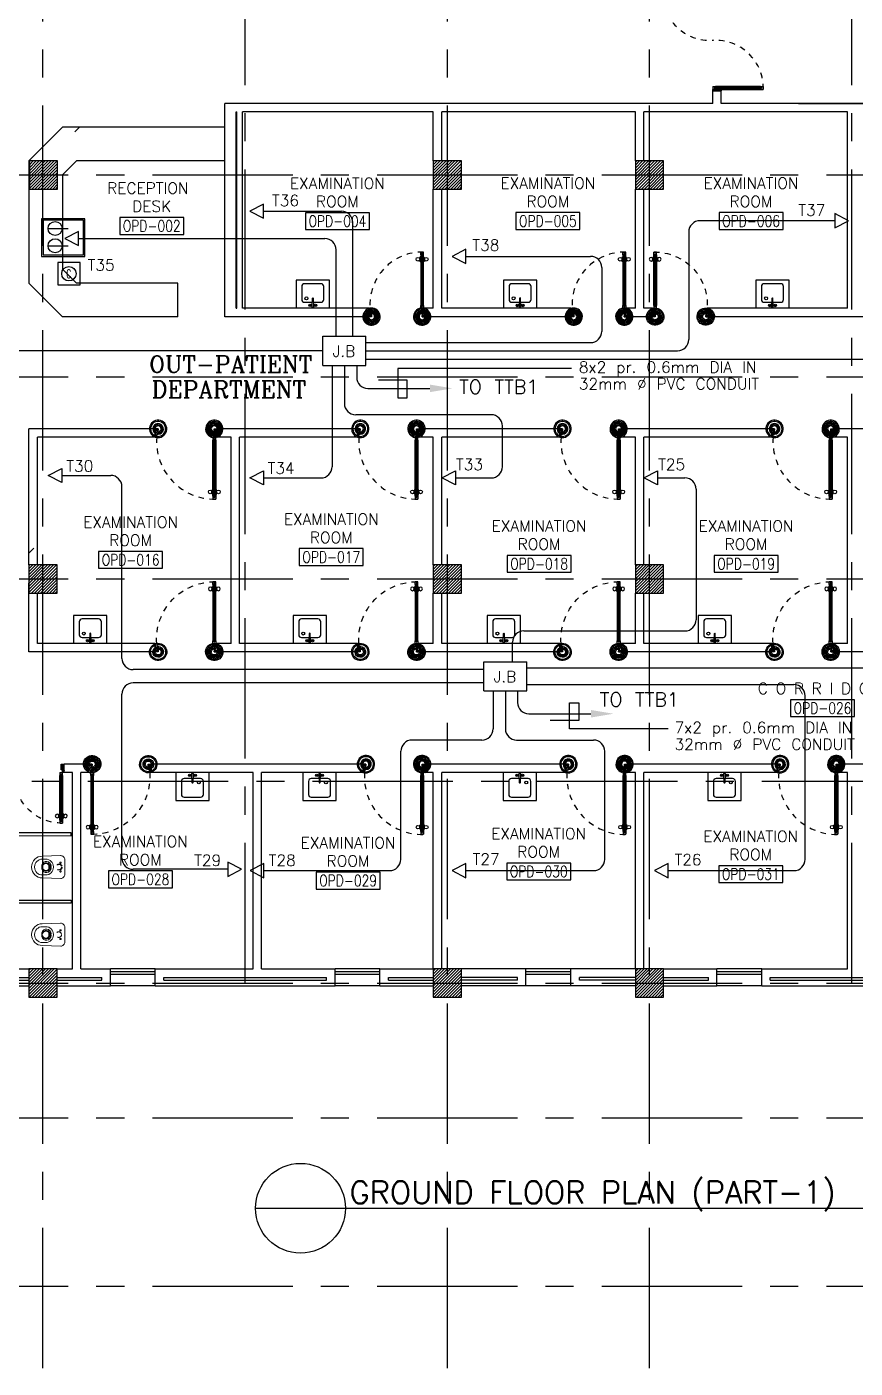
# Model space of a CAD drawing. Extents: x -1.4 to 90.6, y -12.3 to 78.9.
# Drawn here: x 17.06 to 31.81, y -0.23 to 23.68 of the extents above; entities that cross this region are included whole.
import ezdxf
from ezdxf.enums import TextEntityAlignment as Align

# ---------------------------------------------------------------- set-up
doc = ezdxf.new("R2010")
doc.units = 0
doc.header["$MEASUREMENT"] = 0
for name, pattern in [('CENTERX2', [4, 2.5, -0.5, 0.5, -0.5]), ('HIDDEN', [0.375, 0.25, -0.125]), ('HIDDEN2', [0.1875, 0.125, -0.0625])]:
    doc.linetypes.add(name, pattern=pattern)
doc.layers.get('0').update_dxf_attribs({"color": 11, "linetype": 'CONTINUOUS'})
for name, color, linetype in [('AXES', 11, 'CENTERX2'), ('COL', 11, 'CONTINUOUS'), ('COUNTER', 11, 'CONTINUOUS'), ('DIM', 11, 'CONTINUOUS'), ('DOOR', 11, 'CONTINUOUS'), ('E-CO', 6, 'CONTINUOUS'), ('E-SOCKETS', 4, 'CONTINUOUS'), ('E-TEL', 4, 'CONTINUOUS'), ('E-TEXT', 2, 'CONTINUOUS'), ('E-WIRE', 4, 'CONTINUOUS'), ('FIX', 11, 'CONTINUOUS'), ('HAT', 11, 'CONTINUOUS'), ('INSUL', 11, 'CONTINUOUS'), ('ME-FIX', 11, 'CONTINUOUS'), ('PART', 11, 'CONTINUOUS'), ('RM-BOX', 11, 'CONTINUOUS'), ('RM-NAME', 11, 'CONTINUOUS'), ('RM-NO', 11, 'CONTINUOUS'), ('TXT', 3, 'CONTINUOUS'), ('WALL', 11, 'CONTINUOUS'), ('WIN', 11, 'CONTINUOUS')]:
    doc.layers.add(name, color=color, linetype=linetype)
doc.styles.add('ROMANC', font='romanc', dxfattribs={"height": 0.1})
doc.styles.add('ROMANS', font='ROMANS.shx', dxfattribs={"width": 0.6})
doc.styles.get("Standard").update_dxf_attribs({"font": 'TXT.shx'})

# ---------------------------------------------------------------- blocks, each defined once
blk = doc.blocks.new('A$C74DC60CF')
at = {"layer": 'DOOR', "color": 0, "linetype": 'ByBlock'}
for p, q in [((81, 1200), (81, 1250)), ((131, 1250), (81, 1250)), ((81, 1250), (131, 1250)), ((81, 1200), (98, 1200)), ((98, 1200), (98, 1220)), ((98, 1220), (114, 1220)), ((114, 1200), (114, 1220)), ((114, 1200), (131, 1200)), ((131, 1200), (131, 1250)), ((65, 1155), (65, 1090)), ((74, 1155), (65, 1155)), ((74, 1090), (65, 1090)), ((74, 1078), (74, 1168)), ((81, 1168), (74, 1168)), ((74, 1155), (74, 1090)), ((81, 1078), (74, 1078)), ((131, 1168), (138, 1168)), ((131, 1078), (138, 1078)), ((138, 1078), (138, 1168)), ((138, 1155), (138, 1090)), ((138, 1155), (147, 1155)), ((138, 1090), (147, 1090)), ((147, 1155), (147, 1090)), ((56, 150), (56, 0)), ((56, 150), (81, 150)), ((106, 0), (56, 0)), ((98, 200), (81, 200)), ((81, 200), (81, 150)), ((131, 150), (81, 150)), ((81, 150), (81, 100)), ((81, 100), (106, 100)), ((98, 180), (98, 200)), ((114, 180), (98, 180)), ((106, 100), (106, 0)), ((131, 200), (114, 200)), ((114, 200), (114, 180)), ((131, 150), (131, 200)), ((1131, 100), (1106, 100)), ((1106, 100), (1106, 0)), ((1131, 150), (1131, 100)), ((1156, 150), (1131, 150)), ((1156, 150), (1156, 0)), ((1156, 0), (1156, 150)), ((1106, 0), (1156, 0))]:
    blk.add_line(p, q, dxfattribs=at)
at = {"layer": 'DOOR', "linetype": 'ByBlock'}
for p, q in [((81, 200), (81, 1200)), ((98, 200), (98, 1200)), ((114, 200), (114, 1200)), ((131, 1200), (131, 200))]:
    blk.add_line(p, q, dxfattribs=at)
at = {"layer": 'DOOR', "color": 9, "linetype": 'ByBlock'}
for p, q in [((106, 0), (56, 114)), ((106, 0), (56, 40)), ((106, 0), (93, 100)), ((1106, 0), (1156, 114)), ((1106, 0), (1119, 100)), ((1106, 0), (1156, 40))]:
    blk.add_line(p, q, dxfattribs=at)
at = {"layer": 'DOOR', "color": 0, "linetype": 'ByBlock'}
for centre in [(32, 1123), (179, 1123)]:
    blk.add_circle(centre, 32.4, dxfattribs=at)
at = {"layer": 'DOOR', "linetype": 'HIDDEN', "ltscale": 0.5}
blk.add_arc((106, 223), 1028, 355.9414, 91.3941, dxfattribs=at)
at = {"layer": 'DOOR', "color": 9, "linetype": 'ByBlock'}
for centre, radius, start, end in [((106, 0), 154, 103.7142, 108.8947), ((106, 0), 134, 100.72, 111.8402), ((106, 0), 114, 102.6226, 115.9162), ((106, 0), 94.4, 90, 121.9818), ((106, 0), 74.4, 90, 132.2236), ((106, 0), 54.4, 90, 156.7926), ((106, 0), 34.4, 90, 180), ((106, 0), 14.4, 90, 180), ((1106, 0), 94.4, 58.0182, 90), ((1106, 0), 74.4, 47.7764, 90), ((1106, 0), 54.4, 23.2074, 90), ((1106, 0), 34.4, 0, 90), ((1106, 0), 14.4, 0, 90), ((1106, 0), 134, 68.1598, 79.28), ((1106, 0), 154, 71.1053, 76.2858)]:
    blk.add_arc(centre, radius, start, end, dxfattribs=at)
blk = doc.blocks.new('*X129')
at = {"color": 0}
for p, q in [((31339, 10709), (31791, 11161)), ((31339, 10762), (31738, 11161)), ((31339, 10815), (31685, 11161)), ((31339, 10868), (31632, 11161)), ((31339, 10922), (31579, 11161)), ((31339, 10975), (31526, 11161)), ((31339, 11028), (31473, 11161)), ((31339, 11081), (31420, 11161)), ((31339, 11134), (31367, 11161)), ((31344, 10661), (31839, 11156)), ((31397, 10661), (31839, 11103)), ((31450, 10661), (31839, 11050)), ((31503, 10661), (31839, 10997)), ((31556, 10661), (31839, 10944)), ((31609, 10661), (31839, 10891)), ((31662, 10661), (31839, 10838)), ((31715, 10661), (31839, 10785)), ((31768, 10661), (31839, 10732)), ((31821, 10661), (31839, 10679))]:
    blk.add_line(p, q, dxfattribs=at)
blk = doc.blocks.new('RM1')
at = {"layer": 'RM-BOX'}
blk.add_lwpolyline([(570, -200), (-570, -200), (-570, -500), (570, -500)], close=True, dxfattribs=at)
at = {"layer": 'RM-NAME', "style": 'ROMANS'}
for tag, p in [('ROOMNAME1', (0, 324)), ('ROOMNAME2', (0, 0))]:
    blk.add_attdef(tag, text='', height=200, dxfattribs=at).set_placement(p, align=Align.MIDDLE)
at = {"layer": 'RM-NO', "style": 'ROMANS', "width": 0.8}
blk.add_attdef('ROOMNO', text='', height=200, dxfattribs=at).set_placement((0, -350), align=Align.MIDDLE)
blk = doc.blocks.new('WC')
at = {"layer": 'FIX', "lineweight": 20}
for p, q in [((339, 5), (339, -5)), ((395, 76), (490, 60)), ((475, 141), (538, 141)), ((534, 24), (540, 0)), ((540, 0), (534, -24)), ((674, 5), (674, -5)), ((213, -204), (210, -204)), ((490, -60), (395, -76)), ((538, -141), (475, -141))]:
    blk.add_line(p, q, dxfattribs=at)
at = {"layer": 'FIX', "linetype": 'Continuous', "lineweight": 20}
blk.add_line((420, -47), (420, 45), dxfattribs=at)
at = {"layer": 'FIX', "lineweight": 20}
for points in [[(210, -204, -0.414214), (137, -131), (137, 0), (137, 131, -0.414214), (210, 204)], [(727, -5), (727, 5, 0.414214), (538, 194), (210, 204)], [(727, 5), (727, -5, -0.414214), (538, -194), (210, -204)]]:
    blk.add_lwpolyline(points, format="xyb", dxfattribs=at)
at = {"layer": 'FIX', "linetype": 'HIDDEN2', "lineweight": 20, "ltscale": 0.3}
blk.add_circle((245, 0), 49.8, dxfattribs=at)
at = {"layer": 'FIX', "linetype": 'HIDDEN', "lineweight": 20, "ltscale": 0.05}
for centre in [(213, 78), (213, -77)]:
    blk.add_circle(centre, 11.6, dxfattribs=at)
at = {"layer": 'FIX', "lineweight": 20}
for centre, radius, start, end in [((475, 5), 136, 90, 180), ((464, -18), 82, 51.0758, 71.504), ((473, -7), 68.2, 27.1532, 51.0758), ((538, 5), 136, 360, 90), ((475, -5), 136, 180, 270), ((464, 18), 82, 288.496, 308.9242), ((473, 7), 68.2, 308.9242, 332.8468), ((538, -5), 136, 270, 0)]:
    blk.add_arc(centre, radius, start, end, dxfattribs=at)
at = {"layer": 'FIX', "linetype": 'Continuous', "lineweight": 20}
for centre, start, end in [((443, 46), 88.3879, 182.3338), ((442, -46), 177.6662, 271.6121)]:
    blk.add_arc(centre, 22.3, start, end, dxfattribs=at)
blk = doc.blocks.new('COL50')
at = {"layer": 'COL'}
blk.add_lwpolyline([(-250, 250), (-250, -250), (250, -250), (250, 250)], close=True, dxfattribs=at)
blk = doc.blocks.new('DOOR90')
at = {"layer": 'DOOR', "color": 7, "linetype": 'ByBlock'}
for p, q in [((-150, 0), (0, 0)), ((-150, 0), (-150, -25)), ((0, -50), (-114, 0)), ((0, -50), (-40, 0)), ((0, -50), (0, 0)), ((-1000, -25), (-1050, -25)), ((-1050, -75), (-1050, -25)), ((-1050, -25), (-1050, -75)), ((-1000, -75), (-1050, -75)), ((-1000, -42), (-1020, -42)), ((-1020, -42), (-1020, -58)), ((-1000, -58), (-1020, -58)), ((-1000, -25), (-1000, -42)), ((-1000, -58), (-1000, -75)), ((-878, -18), (-968, -18)), ((-968, -25), (-968, -18)), ((-968, -75), (-968, -82)), ((-878, -82), (-968, -82)), ((-955, -9), (-890, -9)), ((-955, -18), (-955, -9)), ((-955, -18), (-890, -18)), ((-955, -82), (-890, -82)), ((-955, -82), (-955, -91)), ((-955, -91), (-890, -91)), ((-890, -18), (-890, -9)), ((-890, -82), (-890, -91)), ((-878, -25), (-878, -18)), ((-878, -75), (-878, -82)), ((-200, -25), (-150, -25)), ((-200, -42), (-200, -25)), ((-180, -42), (-200, -42)), ((-200, -58), (-180, -58)), ((-200, -75), (-200, -58)), ((-150, -75), (-200, -75)), ((-180, -58), (-180, -42)), ((-150, -25), (-100, -25)), ((-150, -75), (-150, -25)), ((-100, -25), (-100, -50)), ((0, -50), (-100, -37)), ((-100, -50), (0, -50)), ((-150, -875), (-100, -875)), ((-150, -900), (-150, -875)), ((-150, -900), (0, -900)), ((0, -900), (-150, -900)), ((0, -850), (-114, -900)), ((-100, -875), (-100, -850)), ((0, -850), (-100, -863)), ((-100, -850), (0, -850)), ((0, -850), (-40, -900)), ((0, -850), (0, -900))]:
    blk.add_line(p, q, dxfattribs=at)
at = {"layer": 'DOOR', "linetype": 'ByBlock'}
for p, q in [((-200, -25), (-1000, -25)), ((-200, -42), (-1000, -42)), ((-200, -58), (-1000, -58)), ((-1000, -75), (-200, -75))]:
    blk.add_line(p, q, dxfattribs=at)
at = {"layer": 'DOOR', "color": 7, "linetype": 'ByBlock'}
for centre in [(-923, 24), (-923, -124)]:
    blk.add_circle(centre, 32.4, dxfattribs=at)
for centre, radius, start, end in [((0, -50), 154, 161.1053, 166.2858), ((0, -50), 94.4, 148.0182, 180), ((0, -50), 134, 158.1598, 169.28), ((0, -50), 114, 154.0838, 167.3774), ((0, -50), 74.4, 137.7764, 180), ((0, -50), 54.4, 113.2074, 180), ((0, -50), 34.4, 90, 180), ((0, -50), 14.4, 90, 180), ((0, -850), 154, 193.7142, 198.8947), ((0, -850), 134, 190.72, 201.8402), ((0, -850), 94.4, 180, 211.9818), ((0, -850), 74.4, 180, 222.2236), ((0, -850), 54.4, 180, 246.7926), ((0, -850), 34.4, 180, 270), ((0, -850), 14.4, 180, 270)]:
    blk.add_arc(centre, radius, start, end, dxfattribs=at)
at = {"layer": 'DOOR', "linetype": 'HIDDEN', "ltscale": 0.5}
blk.add_arc((-222, -50), 828, 178.2701, 275.003, dxfattribs=at)
blk = doc.blocks.new('*X98')
at = {"color": 0}
for p, q in [((31339, 17869), (31831, 18361)), ((31339, 17922), (31778, 18361)), ((31339, 17975), (31725, 18361)), ((31339, 18028), (31672, 18361)), ((31339, 18081), (31619, 18361)), ((31339, 18134), (31566, 18361)), ((31339, 18187), (31513, 18361)), ((31339, 18240), (31460, 18361)), ((31339, 18293), (31407, 18361)), ((31339, 18346), (31354, 18361)), ((31384, 17861), (31839, 18316)), ((31437, 17861), (31839, 18263)), ((31490, 17861), (31839, 18210)), ((31544, 17861), (31839, 18157)), ((31597, 17861), (31839, 18104)), ((31650, 17861), (31839, 18051)), ((31703, 17861), (31839, 17998)), ((31756, 17861), (31839, 17945)), ((31809, 17861), (31839, 17892))]:
    blk.add_line(p, q, dxfattribs=at)
blk = doc.blocks.new('*X94')
at = {"color": 0}
for p, q in [((38539, 25069), (39031, 25561)), ((38539, 25122), (38978, 25561)), ((38539, 25175), (38925, 25561)), ((38539, 25228), (38872, 25561)), ((38539, 25281), (38819, 25561)), ((38539, 25334), (38766, 25561)), ((38539, 25387), (38713, 25561)), ((38539, 25440), (38660, 25561)), ((38539, 25493), (38607, 25561)), ((38539, 25546), (38554, 25561)), ((38584, 25061), (39039, 25516)), ((38637, 25061), (39039, 25463)), ((38690, 25061), (39039, 25410)), ((38744, 25061), (39039, 25357)), ((38797, 25061), (39039, 25304)), ((38850, 25061), (39039, 25251)), ((38903, 25061), (39039, 25198)), ((38956, 25061), (39039, 25145)), ((39009, 25061), (39039, 25092))]:
    blk.add_line(p, q, dxfattribs=at)
blk = doc.blocks.new('*X128')
at = {"color": 0}
for p, q in [((38539, 10697), (39003, 11161)), ((38539, 10750), (38950, 11161)), ((38539, 10803), (38897, 11161)), ((38539, 10856), (38844, 11161)), ((38539, 10909), (38791, 11161)), ((38539, 10962), (38738, 11161)), ((38539, 11015), (38685, 11161)), ((38539, 11068), (38632, 11161)), ((38539, 11121), (38579, 11161)), ((38556, 10661), (39039, 11144)), ((38609, 10661), (39039, 11091)), ((38662, 10661), (39039, 11038)), ((38715, 10661), (39039, 10985)), ((38768, 10661), (39039, 10932)), ((38822, 10661), (39039, 10879)), ((38875, 10661), (39039, 10826)), ((38928, 10661), (39039, 10773)), ((38981, 10661), (39039, 10720)), ((39034, 10661), (39039, 10667))]:
    blk.add_line(p, q, dxfattribs=at)
blk = doc.blocks.new('*X127')
at = {"color": 0}
for p, q in [((42139, 10691), (42610, 11161)), ((42139, 10744), (42557, 11161)), ((42139, 10797), (42504, 11161)), ((42139, 10850), (42450, 11161)), ((42139, 10903), (42397, 11161)), ((42139, 10956), (42344, 11161)), ((42139, 11009), (42291, 11161)), ((42139, 11062), (42238, 11161)), ((42139, 11115), (42185, 11161)), ((42163, 10661), (42639, 11138)), ((42216, 10661), (42639, 11085)), ((42269, 10661), (42639, 11032)), ((42322, 10661), (42639, 10979)), ((42375, 10661), (42639, 10925)), ((42428, 10661), (42639, 10872)), ((42481, 10661), (42639, 10819)), ((42534, 10661), (42639, 10766)), ((42587, 10661), (42639, 10713))]:
    blk.add_line(p, q, dxfattribs=at)
blk = doc.blocks.new('*X93')
at = {"color": 0}
for p, q in [((38539, 17909), (38991, 18361)), ((38539, 17962), (38938, 18361)), ((38539, 18015), (38885, 18361)), ((38539, 18068), (38832, 18361)), ((38539, 18122), (38779, 18361)), ((38539, 18175), (38726, 18361)), ((38539, 18228), (38673, 18361)), ((38539, 18281), (38620, 18361)), ((38539, 18334), (38567, 18361)), ((38544, 17861), (39039, 18356)), ((38597, 17861), (39039, 18303)), ((38650, 17861), (39039, 18250)), ((38703, 17861), (39039, 18197)), ((38756, 17861), (39039, 18144)), ((38809, 17861), (39039, 18091)), ((38862, 17861), (39039, 18038)), ((38915, 17861), (39039, 17985)), ((38968, 17861), (39039, 17932)), ((39021, 17861), (39039, 17879))]:
    blk.add_line(p, q, dxfattribs=at)
blk = doc.blocks.new('*X92')
at = {"color": 0}
for p, q in [((42139, 17903), (42597, 18361)), ((42139, 17956), (42544, 18361)), ((42139, 18009), (42491, 18361)), ((42139, 18062), (42438, 18361)), ((42139, 18115), (42385, 18361)), ((42139, 18168), (42332, 18361)), ((42139, 18221), (42279, 18361)), ((42139, 18274), (42226, 18361)), ((42139, 18327), (42173, 18361)), ((42150, 17861), (42639, 18350)), ((42203, 17861), (42639, 18297)), ((42256, 17861), (42639, 18244)), ((42309, 17861), (42639, 18191)), ((42362, 17861), (42639, 18138)), ((42415, 17861), (42639, 18085)), ((42468, 17861), (42639, 18032)), ((42521, 17861), (42639, 17979)), ((42574, 17861), (42639, 17926)), ((42627, 17861), (42639, 17873))]:
    blk.add_line(p, q, dxfattribs=at)
blk = doc.blocks.new('*X91')
at = {"color": 0}
for p, q in [((42139, 25063), (42638, 25561)), ((42139, 25116), (42585, 25561)), ((42139, 25169), (42532, 25561)), ((42139, 25222), (42479, 25561)), ((42139, 25275), (42425, 25561)), ((42139, 25328), (42372, 25561)), ((42139, 25381), (42319, 25561)), ((42139, 25434), (42266, 25561)), ((42139, 25487), (42213, 25561)), ((42139, 25540), (42160, 25561)), ((42191, 25061), (42639, 25510)), ((42244, 25061), (42639, 25457)), ((42297, 25061), (42639, 25403)), ((42350, 25061), (42639, 25350)), ((42403, 25061), (42639, 25297)), ((42456, 25061), (42639, 25244)), ((42509, 25061), (42639, 25191)), ((42562, 25061), (42639, 25138)), ((42615, 25061), (42639, 25085))]:
    blk.add_line(p, q, dxfattribs=at)
blk = doc.blocks.new('A$C24ED45A6')
at = {"layer": 'DOOR', "color": 0, "linetype": 'ByBlock'}
for p, q in [((909, 1055), (909, 990)), ((918, 1055), (909, 1055)), ((918, 990), (909, 990)), ((918, 978), (918, 1068)), ((925, 1068), (918, 1068)), ((918, 1055), (918, 990)), ((925, 978), (918, 978)), ((925, 1100), (925, 1150)), ((925, 1150), (975, 1150)), ((975, 1150), (925, 1150)), ((942, 1100), (925, 1100)), ((942, 1100), (942, 1120)), ((958, 1120), (942, 1120)), ((958, 1100), (958, 1120)), ((975, 1100), (958, 1100)), ((975, 1100), (975, 1150)), ((975, 1068), (982, 1068)), ((975, 978), (982, 978)), ((982, 978), (982, 1068)), ((982, 1055), (982, 990)), ((982, 1055), (991, 1055)), ((982, 990), (991, 990)), ((991, 1055), (991, 990)), ((0, 0), (0, 150)), ((0, 150), (25, 150)), ((50, 0), (0, 0)), ((25, 150), (25, 100)), ((25, 100), (50, 100)), ((50, 100), (50, 0)), ((925, 150), (925, 200)), ((925, 200), (942, 200)), ((925, 150), (975, 150)), ((942, 200), (942, 180)), ((942, 180), (958, 180)), ((975, 100), (950, 100)), ((950, 100), (950, 0)), ((958, 180), (958, 200)), ((958, 200), (975, 200)), ((975, 200), (975, 150)), ((1000, 150), (975, 150)), ((975, 150), (975, 100)), ((1000, 150), (1000, 0)), ((950, 0), (1000, 0))]:
    blk.add_line(p, q, dxfattribs=at)
at = {"layer": 'DOOR', "linetype": 'ByBlock'}
for p, q in [((925, 1100), (925, 200)), ((942, 200), (942, 1100)), ((958, 200), (958, 1100)), ((975, 200), (975, 1100))]:
    blk.add_line(p, q, dxfattribs=at)
at = {"layer": 'DOOR', "color": 9, "linetype": 'ByBlock'}
for p, q in [((50, 0), (0, 114)), ((50, 0), (0, 40)), ((50, 0), (37, 100)), ((950, 0), (1000, 114)), ((950, 0), (963, 100)), ((950, 0), (1000, 40))]:
    blk.add_line(p, q, dxfattribs=at)
at = {"layer": 'DOOR', "color": 0, "linetype": 'ByBlock'}
for centre in [(876, 1023), (1024, 1023)]:
    blk.add_circle(centre, 32.4, dxfattribs=at)
at = {"layer": 'DOOR', "linetype": 'HIDDEN', "ltscale": 0.5}
blk.add_arc((950, 222), 928, 88.456, 184.4816, dxfattribs=at)
at = {"layer": 'DOOR', "color": 9, "linetype": 'ByBlock'}
for centre, radius, start, end in [((50, 0), 154, 103.7142, 108.8947), ((50, 0), 134, 100.72, 111.8402), ((50, 0), 114, 102.6226, 115.9162), ((50, 0), 94.4, 90, 121.9818), ((50, 0), 74.4, 90, 132.2236), ((50, 0), 54.4, 90, 156.7926), ((50, 0), 34.4, 90, 180), ((50, 0), 14.4, 90, 180), ((950, 0), 94.4, 58.0182, 90), ((950, 0), 74.4, 47.7764, 90), ((950, 0), 54.4, 23.2074, 90), ((950, 0), 34.4, 0, 90), ((950, 0), 14.4, 0, 90), ((950, 0), 134, 68.1598, 79.28), ((950, 0), 114, 64.0838, 77.3774), ((950, 0), 154, 71.1053, 76.2858)]:
    blk.add_arc(centre, radius, start, end, dxfattribs=at)
at = {"layer": 'WALL'}
blk.add_line((1000, 0), (1000, 150), dxfattribs=at)
blk = doc.blocks.new('fe-door')
at = {"layer": 'DOOR', "color": 0, "linetype": 'ByBlock'}
for p, q in [((-900, 1775), (-900, 1725)), ((-900, 1725), (-900, 1775)), ((-850, 1775), (-900, 1775)), ((-850, 1725), (-900, 1725)), ((-870, 1758), (-870, 1742)), ((-850, 1758), (-870, 1758)), ((-850, 1742), (-870, 1742)), ((-850, 1775), (-850, 1758)), ((-850, 1742), (-850, 1725)), ((-818, 1775), (-818, 1782)), ((-728, 1782), (-818, 1782)), ((-818, 1725), (-818, 1718)), ((-728, 1718), (-818, 1718)), ((-805, 1782), (-805, 1791)), ((-805, 1791), (-740, 1791)), ((-805, 1782), (-740, 1782)), ((-805, 1718), (-805, 1709)), ((-805, 1718), (-740, 1718)), ((-805, 1709), (-740, 1709)), ((-740, 1782), (-740, 1791)), ((-740, 1718), (-740, 1709)), ((-728, 1775), (-728, 1782)), ((-728, 1725), (-728, 1718)), ((-50, 1758), (-50, 1775)), ((-50, 1775), (0, 1775)), ((-30, 1758), (-50, 1758)), ((-50, 1725), (-50, 1742)), ((-50, 1742), (-30, 1742)), ((0, 1725), (-50, 1725)), ((-30, 1742), (-30, 1758)), ((150, 1800), (0, 1800)), ((0, 1800), (0, 1775)), ((0, 1725), (0, 1775)), ((0, 1775), (150, 1775)), ((150, 1775), (150, 1800)), ((0, 75), (0, 25)), ((0, 75), (50, 75)), ((0, 0), (0, 25)), ((0, 25), (50, 25)), ((150, 25), (0, 25)), ((0, 0), (150, 0)), ((30, 58), (30, 42)), ((50, 58), (30, 58)), ((30, 42), (50, 42)), ((50, 75), (50, 58)), ((50, 42), (50, 25)), ((150, 25), (150, 0)), ((850, 58), (850, 75)), ((850, 75), (900, 75)), ((850, 58), (870, 58)), ((850, 25), (850, 42)), ((850, 42), (870, 42)), ((850, 25), (900, 25)), ((870, 42), (870, 58)), ((900, 25), (900, 75)), ((900, 75), (900, 25))]:
    blk.add_line(p, q, dxfattribs=at)
at = {"layer": 'DOOR', "linetype": 'ByBlock'}
for p, q in [((-50, 1775), (-850, 1775)), ((-50, 1758), (-850, 1758)), ((-50, 1742), (-850, 1742)), ((-850, 1725), (-50, 1725)), ((850, 75), (50, 75)), ((50, 58), (850, 58)), ((50, 42), (850, 42)), ((50, 25), (850, 25))]:
    blk.add_line(p, q, dxfattribs=at)
at = {"layer": 'DOOR', "color": 0, "linetype": 'ByBlock'}
for centre in [(-773, 1824), (-773, 1676)]:
    blk.add_circle(centre, 32.4, dxfattribs=at)
at = {"layer": 'DOOR', "linetype": 'HIDDEN', "ltscale": 0.5}
for centre, start, end in [((-49, 1750), 178.3174, 273.2965), ((49, 50), 358.3174, 93.2965)]:
    blk.add_arc(centre, 851, start, end, dxfattribs=at)
at = {"layer": 'WALL'}
for p, q in [((0, 1800), (150, 1800)), ((0, 0), (150, 0))]:
    blk.add_line(p, q, dxfattribs=at)
at = {"layer": 'WALL', "linetype": 'ByBlock'}
blk.add_line((0, 1800), (150, 1800), dxfattribs=at)
blk = doc.blocks.new('A$C180A3EE7')
at = {"layer": 'ME-FIX'}
blk.add_lwpolyline([(0.593, 0), (0.593, 0.5), (0, 0.5), (0, 0)], dxfattribs=at)
blk.add_lwpolyline([(0.309, 0.107), (0.443, 0.107, 0.414214), (0.493, 0.157), (0.493, 0.388, 0.414214), (0.443, 0.438), (0.15, 0.438, 0.414214), (0.1, 0.388), (0.1, 0.157, 0.414214), (0.15, 0.107), (0.284, 0.107)], format="xyb", dxfattribs=at)
blk.add_lwpolyline([(0.28, 0.019), (0.312, 0.019), (0.306, 0.174, 1), (0.286, 0.174)], format="xyb", close=True, dxfattribs=at)
for centre, radius in [((0.182, 0.177), 0.0255), ((0.247, 0.05), 0.0217), ((0.247, 0.05), 0.014), ((0.346, 0.05), 0.0217), ((0.346, 0.05), 0.014)]:
    blk.add_circle(centre, radius, dxfattribs=at)

msp = doc.modelspace()

# ---------------------------------------------------------------- linework, layer by layer
at = {"layer": 'AXES'}
for p, q in [((17.3514, -0.2278), (17.3514, 78.2497)), ((24.5514, -0.2278), (24.5514, 78.2497)), ((28.1514, -0.2278), (28.1514, 78.2497)), ((20.9514, 6.6365), (20.9514, 65.4565)), ((31.7514, 6.6365), (31.7514, 65.4565)), ((-0.7, 21.0365), (68.3914, 21.0365)), ((-0.7, 17.4365), (68.3914, 17.4365)), ((-0.7, 13.8365), (68.3914, 13.8365)), ((10.1514, 10.2365), (68.3914, 10.2365)), ((-0.7, 6.6365), (69.5914, 6.6365)), ((-0.7, 4.2365), (68.3914, 4.2365)), ((-0.7, 4.2365), (76.7914, 4.2365)), ((-0.7, 1.2365), (66.5914, 1.2365)), ((-0.7, 1.2365), (66.5914, 1.2365))]:
    msp.add_line(p, q, dxfattribs=at)
at = {"layer": 'COUNTER'}
for p, q in [((17.1014, 21.2864), (17.7014, 21.8864)), ((20.5914, 21.8864), (17.7014, 21.8864)), ((17.9214, 21.8045), (18.0034, 21.8864)), ((17.1014, 21.2864), (17.1014, 19.1116)), ((17.7014, 21.0379), (17.95, 21.2864)), ((20.5914, 21.2864), (17.95, 21.2864)), ((17.7014, 21.0379), (17.7014, 19.3601)), ((17.95, 19.1116), (17.7014, 19.3601)), ((17.7014, 18.5116), (17.1014, 19.1116)), ((19.7514, 19.1116), (17.95, 19.1116)), ((19.7465, 19.0901), (19.7514, 19.095)), ((19.7514, 18.5116), (19.7514, 19.1116)), ((19.7514, 18.5116), (17.7014, 18.5116)), ((17.1014, 14.2986), (17.1875, 14.3847))]:
    msp.add_line(p, q, dxfattribs=at)
at = {"layer": 'E-CO', "color": 4}
msp.add_lwpolyline([(18.013, 19.4783), (17.613, 19.4783), (17.613, 19.0783), (18.013, 19.0783)], close=True, dxfattribs=at)
at = {"layer": 'E-SOCKETS'}
for p, q in [((18.0971, 20.2536), (17.3274, 20.2536)), ((17.3274, 20.2536), (17.3274, 19.5863)), ((17.4427, 20.0825), (17.801, 20.0825)), ((18.0971, 19.5863), (18.0971, 20.2536)), ((17.4427, 19.7748), (17.801, 19.7748)), ((17.3274, 19.5863), (18.0971, 19.5863))]:
    msp.add_line(p, q, dxfattribs=at)
at = {"layer": 'E-SOCKETS', "color": 8}
for p, q in [((18.0721, 20.2286), (17.3524, 20.2286)), ((17.3524, 20.2286), (17.3524, 19.6113)), ((18.0721, 19.6113), (18.0721, 20.2286)), ((17.3524, 19.6113), (18.0721, 19.6113))]:
    msp.add_line(p, q, dxfattribs=at)
at = {"layer": 'E-SOCKETS'}
msp.add_lwpolyline([(17.9831, 19.7778), (17.9831, 20.0303), (17.7409, 19.904), (17.7409, 19.904)], close=True, dxfattribs=at)
for centre in [(17.5677, 20.0825), (17.5677, 19.7748)]:
    msp.add_circle(centre, 0.125, dxfattribs=at)
at = {"layer": 'E-TEL', "color": 4}
for p, q in [((21.2789, 20.5173), (21.0367, 20.391)), ((21.0367, 20.391), (21.0367, 20.391)), ((21.0367, 20.391), (21.2789, 20.2647)), ((21.2789, 20.2647), (21.2789, 20.5173)), ((31.453, 20.3476), (31.453, 20.0951)), ((31.6951, 20.2214), (31.453, 20.3476)), ((31.453, 20.0951), (31.6951, 20.2214)), ((31.6951, 20.2214), (31.6951, 20.2214)), ((24.8789, 19.7129), (24.6367, 19.5867)), ((24.8789, 19.4604), (24.8789, 19.7129)), ((24.6367, 19.5867), (24.6367, 19.5867)), ((24.6367, 19.5867), (24.8789, 19.4604)), ((22.3357, 17.6437), (22.3357, 18.1615)), ((22.3357, 18.1615), (23.1019, 18.1615)), ((23.1019, 17.6437), (23.1019, 18.1615)), ((22.3357, 17.6437), (23.1019, 17.6437)), ((17.4422, 15.6822), (17.6844, 15.8085)), ((17.6844, 15.8085), (17.6844, 15.5559)), ((17.4422, 15.6822), (17.4422, 15.6822)), ((17.6844, 15.5559), (17.4422, 15.6822)), ((21.0369, 15.638), (21.2791, 15.7642)), ((21.0369, 15.638), (21.0369, 15.638)), ((21.2791, 15.5117), (21.0369, 15.638)), ((21.2791, 15.7642), (21.2791, 15.5117)), ((24.4514, 15.638), (24.6936, 15.7642)), ((24.6936, 15.5117), (24.4514, 15.638)), ((24.4514, 15.638), (24.4514, 15.638)), ((24.6936, 15.7642), (24.6936, 15.5117)), ((28.0514, 15.638), (28.2936, 15.7642)), ((28.2936, 15.5117), (28.0514, 15.638)), ((28.2936, 15.7642), (28.2936, 15.5117)), ((25.2019, 12.3627), (25.9681, 12.3627)), ((25.2019, 11.8449), (25.2019, 12.3627)), ((25.9681, 11.8449), (25.9681, 12.3627)), ((25.2019, 11.8449), (25.9681, 11.8449)), ((20.644, 8.7892), (20.644, 8.5366)), ((20.8862, 8.6629), (20.644, 8.7892)), ((20.644, 8.5366), (20.8862, 8.6629)), ((20.8862, 8.6629), (20.8862, 8.6629)), ((21.2807, 8.766), (21.0385, 8.6398)), ((21.0385, 8.6398), (21.0385, 8.6398)), ((21.0385, 8.6398), (21.2807, 8.5135)), ((21.2807, 8.5135), (21.2807, 8.766)), ((24.8807, 8.766), (24.6385, 8.6398)), ((24.6385, 8.6398), (24.6385, 8.6398)), ((24.6385, 8.6398), (24.8807, 8.5135)), ((24.8807, 8.5135), (24.8807, 8.766)), ((28.4807, 8.766), (28.2385, 8.6398)), ((28.2385, 8.6398), (28.2385, 8.6398)), ((28.2385, 8.6398), (28.4807, 8.5135)), ((28.4807, 8.5135), (28.4807, 8.766))]:
    msp.add_line(p, q, dxfattribs=at)
at = {"layer": 'E-TEXT', "color": 11}
for points in [[(26.7612, 17.5887), (23.6691, 17.5887), (23.6691, 17.0671), (23.8331, 17.0671), (23.8331, 17.38), (23.326, 17.38)], [(28.4853, 11.1652), (26.7253, 11.1652), (26.7253, 11.6272), (26.8894, 11.6272), (26.8894, 11.3142), (26.3823, 11.3142)]]:
    msp.add_lwpolyline(points, dxfattribs=at)
at = {"layer": 'E-WIRE', "color": 4}
for p, q in [((21.2789, 20.391), (22.6658, 20.391)), ((22.8658, 18.1615), (22.8658, 20.191)), ((31.453, 20.2214), (29.0492, 20.2214)), ((17.9831, 19.904), (22.3718, 19.904)), ((28.8492, 20.0214), (28.8492, 18.1026)), ((22.5718, 18.1615), (22.5718, 19.704)), ((24.8789, 19.5867), (27.1019, 19.5867)), ((27.3019, 19.3867), (27.3019, 18.2496)), ((23.1019, 18.0496), (27.1019, 18.0496)), ((22.3357, 17.9026), (13.5442, 17.9026)), ((23.1019, 17.9026), (28.6492, 17.9026)), ((23.1019, 17.7556), (32.4316, 17.7556)), ((22.5008, 17.6437), (22.5008, 15.838)), ((22.7188, 17.6437), (22.7188, 16.9634)), ((22.9368, 17.6437), (22.9368, 17.4338)), ((23.1368, 17.2338), (24.2375, 17.2338)), ((25.332, 16.7634), (22.9188, 16.7634)), ((25.532, 15.838), (25.532, 16.5634)), ((17.6844, 15.6822), (18.5568, 15.6822)), ((21.2791, 15.638), (22.3008, 15.638)), ((24.6936, 15.638), (25.332, 15.638)), ((28.2936, 15.638), (28.7821, 15.638)), ((18.7568, 12.4224), (18.7568, 15.4822)), ((28.9821, 15.438), (28.9821, 13.1114)), ((25.9119, 12.9114), (28.7821, 12.9114)), ((25.7119, 12.3627), (25.7119, 12.7114)), ((25.2019, 12.2224), (18.9568, 12.2224)), ((25.9681, 12.2508), (34.5208, 12.2508)), ((25.2019, 11.9852), (18.9568, 11.9852)), ((25.9681, 11.9568), (30.7228, 11.9568)), ((18.7568, 8.8629), (18.7568, 11.7852)), ((25.367, 11.8449), (25.367, 11.1658)), ((25.585, 11.8449), (25.585, 11.1658)), ((25.803, 11.8449), (25.803, 11.635)), ((30.9228, 8.8398), (30.9228, 11.7568)), ((26.003, 11.435), (27.1037, 11.435)), ((23.7223, 8.8398), (23.7223, 10.7658)), ((25.167, 10.9658), (23.9223, 10.9658)), ((25.785, 10.9658), (27.1546, 10.9658)), ((27.3546, 8.8398), (27.3546, 10.7658)), ((20.644, 8.6629), (18.9568, 8.6629)), ((21.2807, 8.6398), (23.5223, 8.6398)), ((24.8807, 8.6398), (27.1546, 8.6398)), ((28.4807, 8.6398), (30.7228, 8.6398))]:
    msp.add_line(p, q, dxfattribs=at)
at = {"layer": 'E-WIRE'}
msp.add_circle((17.813, 19.2769), 0.128, dxfattribs=at)
at = {"layer": 'E-WIRE', "color": 4}
for centre, start, end in [((22.6658, 20.191), 0, 90), ((29.0492, 20.0214), 90, 180), ((22.3718, 19.704), 0, 90), ((27.1019, 19.3867), 0, 90), ((27.1019, 18.2496), 270, 0), ((28.6492, 18.1026), 270, 0), ((23.1368, 17.4338), 180, 270), ((22.9188, 16.9634), 180, 270), ((25.332, 16.5634), 0, 90), ((22.3008, 15.838), 270, 0), ((25.332, 15.838), 270, 0), ((18.5568, 15.4822), 0, 90), ((28.7821, 15.438), 0, 90), ((25.9119, 12.7114), 90, 180), ((28.7821, 13.1114), 270, 0), ((18.9568, 12.4224), 180, 270), ((18.9568, 11.7852), 90, 180), ((30.7228, 11.7568), 0, 90), ((26.003, 11.635), 180, 270), ((25.167, 11.1658), 270, 0), ((25.785, 11.1658), 180, 270), ((23.9223, 10.7658), 90, 180), ((27.1546, 10.7658), 0, 90), ((18.9568, 8.8629), 180, 270), ((23.5223, 8.8398), 270, 0), ((27.1546, 8.8398), 270, 0), ((30.7228, 8.8398), 270, 0)]:
    msp.add_arc(centre, 0.2, start, end, dxfattribs=at)
for points in [[(24.2437, 17.1671), (24.2437, 17.3005), (24.6437, 17.2338)], [(27.1099, 11.3683), (27.1099, 11.5017), (27.5099, 11.435)]]:
    msp.add_solid(points, dxfattribs=at)
at = {"layer": 'FIX', "color": 22, "linetype": 'HIDDEN2', "lineweight": 20, "ltscale": 0.3}
msp.add_circle((17.6434, 8.7031), 0.0498, dxfattribs=at)
at = {"layer": 'INSUL'}
for p, q in [((16.3014, 6.7365), (17.1014, 6.7365)), ((17.6014, 6.7365), (18.4014, 6.7365)), ((18.4014, 6.6865), (18.4014, 6.7365)), ((19.5014, 6.7365), (22.4014, 6.7365)), ((19.5014, 6.6865), (19.5014, 6.7365)), ((22.4014, 6.6865), (22.4014, 6.7365)), ((23.5014, 6.7365), (24.3014, 6.7365)), ((23.5014, 6.6865), (23.5014, 6.7365)), ((25.8014, 6.7365), (24.8014, 6.7365)), ((25.8014, 6.6865), (25.8014, 6.7365)), ((27.9014, 6.7365), (26.9014, 6.7365)), ((26.9014, 6.6865), (26.9014, 6.7365)), ((28.4014, 6.7365), (29.2014, 6.7365)), ((29.2014, 6.6865), (29.2014, 6.7365)), ((30.3014, 6.7365), (33.2014, 6.7365)), ((30.3014, 6.6865), (30.3014, 6.7365)), ((16.3014, 6.6865), (17.1014, 6.6865)), ((17.6014, 6.6865), (18.4014, 6.6865)), ((19.5014, 6.6865), (22.4014, 6.6865)), ((23.5014, 6.6865), (24.3014, 6.6865)), ((25.8014, 6.6865), (24.8014, 6.6865)), ((27.9014, 6.6865), (26.9014, 6.6865)), ((28.4014, 6.6865), (29.2014, 6.6865)), ((30.3014, 6.6865), (33.2014, 6.6865))]:
    msp.add_line(p, q, dxfattribs=at)
at = {"layer": 'ME-FIX'}
msp.add_lwpolyline([(22.4517, 18.6615), (22.4517, 19.1615), (21.859, 19.1615), (21.859, 18.6615)], dxfattribs=at)
msp.add_lwpolyline([(22.1679, 18.7689), (22.3018, 18.7689, 0.4142136), (22.3517, 18.8187), (22.3517, 19.0498, 0.4142136), (22.3018, 19.0997), (22.0089, 19.0997, 0.4142136), (21.959, 19.0498), (21.959, 18.8187, 0.4142136), (22.0089, 18.7689), (22.1427, 18.7689)], format="xyb", dxfattribs=at)
msp.add_lwpolyline([(22.1393, 18.6807), (22.1714, 18.6807), (22.1653, 18.8359, 1), (22.1454, 18.8359)], format="xyb", close=True, dxfattribs=at)
for centre, radius in [((22.0409, 18.8383), 0.0255), ((22.1056, 18.7117), 0.0217), ((22.1056, 18.7117), 0.014), ((22.2051, 18.7117), 0.0217), ((22.2051, 18.7117), 0.014)]:
    msp.add_circle(centre, radius, dxfattribs=at)
at = {"layer": 'PART'}
msp.add_lwpolyline([(16.3264, 8.8615), (16.3764, 8.8615), (16.3764, 9.2625), (17.8534, 9.2615), (17.8534, 9.3115), (16.3264, 9.3115)], close=True, dxfattribs=at)
msp.add_lwpolyline([(17.8534, 8.1115), (17.8534, 8.0615), (16.3764, 8.0615), (16.3764, 7.943), (16.3264, 7.943), (16.3264, 8.1615), (16.3764, 8.1615), (16.3764, 8.1115), (17.8534, 8.1115)], dxfattribs=at)
at = {"layer": 'TXT', "color": 6}
msp.add_line((21.1374, 2.6216), (32.6321, 2.6216), dxfattribs=at)
msp.add_circle((21.9374, 2.6216), 0.8, dxfattribs=at)
at = {"layer": 'WALL'}
for p, q in [((29.2764, 22.3115), (29.2764, 22.5365)), ((29.4264, 22.3115), (29.4264, 22.5365)), ((29.1014, 22.3115), (20.5914, 22.3115)), ((20.5914, 18.5115), (20.5914, 22.3115)), ((29.2764, 22.3115), (29.0764, 22.3115)), ((35.6014, 22.3115), (29.4264, 22.3115)), ((30.8014, 22.3115), (35.6014, 22.3115)), ((20.7914, 18.6615), (20.7914, 22.1615)), ((20.7914, 22.1615), (20.8014, 22.1615)), ((20.8014, 18.6615), (20.8014, 22.1615)), ((24.3014, 22.1615), (20.9014, 22.1615)), ((20.9014, 18.6615), (20.9014, 22.1615)), ((24.3014, 21.2865), (24.3014, 22.1615)), ((27.9014, 22.1615), (24.4514, 22.1615)), ((24.4514, 21.2865), (24.4514, 22.1615)), ((27.9014, 21.2865), (27.9014, 22.1615)), ((31.6764, 22.1615), (28.0514, 22.1615)), ((28.0514, 21.2865), (28.0514, 22.1615)), ((31.6764, 18.6615), (31.6764, 22.1615)), ((24.3014, 18.6615), (24.3014, 20.7865)), ((24.4514, 18.6615), (24.4514, 20.7865)), ((27.9014, 18.6615), (27.9014, 20.7865)), ((28.0514, 18.6615), (28.0514, 20.7865)), ((20.7914, 18.6615), (20.8014, 18.6615)), ((23.1514, 18.6615), (20.9014, 18.6615)), ((23.1514, 18.6615), (23.1514, 18.5115)), ((24.1514, 18.6615), (24.1514, 18.5115)), ((24.3014, 18.6615), (24.1514, 18.6615)), ((24.3014, 18.6615), (24.1514, 18.6615)), ((26.7514, 18.6615), (24.4514, 18.6615)), ((26.7514, 18.6615), (26.7514, 18.5115)), ((27.9014, 18.6615), (27.7514, 18.6615)), ((27.9014, 18.6615), (27.7514, 18.6615)), ((27.7514, 18.6615), (27.7514, 18.5115)), ((28.2014, 18.6615), (28.0514, 18.6615)), ((28.2014, 18.6615), (28.0514, 18.6615)), ((28.2014, 18.6615), (28.2014, 18.5115)), ((31.6764, 18.6615), (29.2014, 18.6615)), ((29.2014, 18.6615), (29.2014, 18.5115)), ((23.1514, 18.5115), (20.5914, 18.5115)), ((26.7514, 18.5115), (24.1514, 18.5115)), ((28.2014, 18.5115), (27.7514, 18.5115)), ((31.9764, 18.5115), (29.2014, 18.5115)), ((17.1014, 14.0865), (17.1014, 16.5115)), ((19.3514, 16.5115), (17.1014, 16.5115)), ((19.3514, 16.3615), (19.3514, 16.5115)), ((20.7014, 16.5115), (20.4514, 16.5115)), ((20.4514, 16.3615), (20.4514, 16.5115)), ((22.9514, 16.5115), (20.7014, 16.5115)), ((22.9514, 16.3615), (22.9514, 16.5115)), ((26.5514, 16.5115), (24.0514, 16.5115)), ((24.0514, 16.3615), (24.0514, 16.5115)), ((26.5514, 16.3615), (26.5514, 16.5115)), ((30.3264, 16.5115), (27.6514, 16.5115)), ((27.6514, 16.3615), (27.6514, 16.5115)), ((30.3264, 16.3615), (30.3264, 16.5115)), ((32.0764, 16.5115), (31.4264, 16.5115)), ((31.4264, 16.3615), (31.4264, 16.5115)), ((17.2514, 14.0865), (17.2514, 16.3615)), ((19.3514, 16.3615), (17.2514, 16.3615)), ((20.7014, 16.3615), (20.4514, 16.3615)), ((20.7014, 12.6865), (20.7014, 16.3615)), ((20.7014, 16.2115), (20.7014, 16.3615)), ((20.8514, 12.6865), (20.8514, 16.3615)), ((22.9514, 16.3615), (20.8514, 16.3615)), ((24.3014, 16.3615), (24.0514, 16.3615)), ((24.3014, 14.0865), (24.3014, 16.3615)), ((24.3014, 16.2115), (24.3014, 16.3615)), ((24.4514, 14.0865), (24.4514, 16.3615)), ((26.5514, 16.3615), (24.4514, 16.3615)), ((24.4514, 16.2115), (24.4514, 16.3615)), ((27.9014, 16.3615), (27.6514, 16.3615)), ((27.9014, 14.0865), (27.9014, 16.3615)), ((28.0514, 14.0865), (28.0514, 16.3615)), ((30.3264, 16.3615), (28.0514, 16.3615)), ((31.6764, 16.3615), (31.4264, 16.3615)), ((31.6764, 12.6865), (31.6764, 16.3615)), ((17.1014, 12.5365), (17.1014, 13.7615)), ((17.2514, 12.6865), (17.2514, 13.5865)), ((24.3014, 12.6865), (24.3014, 13.5865)), ((24.4514, 12.6865), (24.4514, 13.5865)), ((27.9014, 12.6865), (27.9014, 13.5865)), ((28.0514, 12.6865), (28.0514, 13.5865)), ((19.3514, 12.6865), (17.2514, 12.6865)), ((19.3514, 12.6865), (19.3514, 12.5365)), ((20.7014, 12.6865), (20.4514, 12.6865)), ((20.4514, 12.6865), (20.4514, 12.5365)), ((22.9514, 12.6865), (20.8514, 12.6865)), ((22.9514, 12.6865), (22.9514, 12.5365)), ((24.3014, 12.6865), (24.0514, 12.6865)), ((24.0514, 12.6865), (24.0514, 12.5365)), ((26.5514, 12.6865), (24.4514, 12.6865)), ((26.5514, 12.6865), (26.5514, 12.5365)), ((27.9014, 12.6865), (27.6514, 12.6865)), ((27.6514, 12.6865), (27.6514, 12.5365)), ((27.9014, 12.6865), (27.7514, 12.6865)), ((30.3264, 12.6865), (28.0514, 12.6865)), ((28.2014, 12.6865), (28.0514, 12.6865)), ((30.3264, 12.6865), (30.3264, 12.5365)), ((31.6764, 12.6865), (31.4264, 12.6865)), ((31.4264, 12.6865), (31.4264, 12.5365)), ((19.3514, 12.5365), (17.1014, 12.5365)), ((22.9514, 12.5365), (20.4514, 12.5365)), ((26.5514, 12.5365), (24.0514, 12.5365)), ((30.3264, 12.5365), (27.6514, 12.5365)), ((32.0764, 12.5365), (31.4264, 12.5365)), ((18.1764, 10.5365), (17.7264, 10.5365)), ((17.7264, 10.3865), (17.7264, 10.5365)), ((18.1764, 10.3865), (18.1764, 10.5365)), ((23.0514, 10.5365), (19.2764, 10.5365)), ((19.2764, 10.3865), (19.2764, 10.5365)), ((23.0514, 10.3865), (23.0514, 10.5365)), ((26.6514, 10.5365), (24.1514, 10.5365)), ((24.1514, 10.3865), (24.1514, 10.5365)), ((26.6514, 10.3865), (26.6514, 10.5365)), ((30.4264, 10.5365), (27.7514, 10.5365)), ((27.7514, 10.3865), (27.7514, 10.5365)), ((30.4264, 10.3865), (30.4264, 10.5365)), ((31.9764, 10.5365), (31.5264, 10.5365)), ((31.5264, 10.3865), (31.5264, 10.5365)), ((17.8764, 10.3865), (17.7264, 10.3865)), ((17.8764, 6.8865), (17.8764, 10.3865)), ((18.0264, 6.8865), (18.0264, 10.3865)), ((18.1764, 10.3865), (18.0264, 10.3865)), ((18.1764, 10.3865), (18.0264, 10.3865)), ((21.0914, 10.3865), (19.2764, 10.3865)), ((21.0914, 6.8865), (21.0914, 10.3865)), ((21.2414, 6.8865), (21.2414, 10.3865)), ((23.0514, 10.3865), (21.2414, 10.3865)), ((24.3014, 10.3865), (24.1514, 10.3865)), ((24.3014, 6.8865), (24.3014, 10.3865)), ((24.4514, 6.8865), (24.4514, 10.3865)), ((26.6514, 10.3865), (24.4514, 10.3865)), ((27.9014, 10.3865), (27.7514, 10.3865)), ((27.9014, 6.8865), (27.9014, 10.3865)), ((28.0514, 6.8865), (28.0514, 10.3865)), ((30.4264, 10.3865), (28.0514, 10.3865)), ((31.6764, 10.3865), (31.5264, 10.3865)), ((31.6764, 6.8865), (31.6764, 10.3865)), ((16.1514, 6.8865), (17.1014, 6.8865)), ((17.6014, 6.8865), (17.8764, 6.8865)), ((18.0264, 6.8865), (18.5514, 6.8865)), ((18.5514, 6.5865), (18.5514, 6.8865)), ((19.3514, 6.8865), (21.0914, 6.8865)), ((19.3514, 6.5865), (19.3514, 6.8865)), ((21.2414, 6.8865), (22.5514, 6.8865)), ((22.5514, 6.5865), (22.5514, 6.8865)), ((23.3514, 6.8865), (24.3014, 6.8865)), ((23.3514, 6.5865), (23.3514, 6.8865)), ((25.9514, 6.8865), (24.8014, 6.8865)), ((25.9514, 6.5865), (25.9514, 6.8865)), ((27.9014, 6.8865), (26.7514, 6.8865)), ((26.7514, 6.5865), (26.7514, 6.8865)), ((28.4014, 6.8865), (29.3514, 6.8865)), ((29.3514, 6.5865), (29.3514, 6.8865)), ((30.1514, 6.8865), (31.6764, 6.8865)), ((30.1514, 6.5865), (30.1514, 6.8865)), ((16.1514, 6.5865), (17.1014, 6.5865)), ((17.6014, 6.5865), (18.5514, 6.5865)), ((19.3514, 6.5865), (22.5514, 6.5865)), ((23.3514, 6.5865), (24.3014, 6.5865)), ((25.9514, 6.5865), (24.8014, 6.5865)), ((27.9014, 6.5865), (26.7514, 6.5865)), ((28.4014, 6.5865), (29.3514, 6.5865)), ((30.1514, 6.5865), (33.3514, 6.5865))]:
    msp.add_line(p, q, dxfattribs=at)
at = {"layer": 'WIN'}
for p, q in [((19.3514, 6.8865), (18.5514, 6.8865)), ((19.3514, 6.8365), (18.5514, 6.8365)), ((19.3514, 6.7865), (18.5514, 6.7865)), ((23.3514, 6.8865), (22.5514, 6.8865)), ((23.3514, 6.8365), (22.5514, 6.8365)), ((23.3514, 6.7865), (22.5514, 6.7865)), ((26.7514, 6.8865), (25.9514, 6.8865)), ((26.7514, 6.8365), (25.9514, 6.8365)), ((26.7514, 6.7865), (25.9514, 6.7865)), ((30.1514, 6.8865), (29.3514, 6.8865)), ((30.1514, 6.8365), (29.3514, 6.8365)), ((30.1514, 6.7865), (29.3514, 6.7865)), ((19.3514, 6.5865), (18.5514, 6.5865)), ((23.3514, 6.5865), (22.5514, 6.5865)), ((26.7514, 6.5865), (25.9514, 6.5865)), ((30.1514, 6.5865), (29.3514, 6.5865))]:
    msp.add_line(p, q, dxfattribs=at)

# ---------------------------------------------------------------- block references
at = {"layer": 'COL', "xscale": 0.001000000047497451, "yscale": 0.0009999999892897904, "zscale": 0.001}
for p in [(17.3593, 21.0365), (24.5514, 21.0365), (28.1514, 21.0365), (17.3514, 13.8365), (24.5514, 13.8365), (28.1514, 13.8365), (17.3514, 6.6365), (24.5514, 6.6365), (28.1514, 6.6365)]:
    msp.add_blockref('COL50', p, dxfattribs=at)
at = {"layer": 'DIM', "xscale": 0.001000000047497451, "yscale": 0.0009999999892897904, "zscale": 0.001}
msp.add_blockref('fe-door', (29.2764, 22.5365), dxfattribs=at)
at = {"layer": 'DOOR', "color": 0, "yscale": 0.0009999999892897904, "zscale": 0.001}
for name, p, xscale in [('A$C24ED45A6', (23.1514, 18.5115), 0.001000000047497451), ('A$C24ED45A6', (26.7514, 18.5115), 0.001000000047497451), ('A$C24ED45A6', (29.2014, 18.5115), -0.001000000047497451), ('A$C74DC60CF', (20.5074, 12.5365), -0.001000000047497451), ('A$C74DC60CF', (24.1074, 12.5365), -0.001000000047497451), ('A$C74DC60CF', (27.7074, 12.5366), -0.001000000047497451), ('A$C74DC60CF', (31.4824, 12.5366), -0.001000000047497451)]:
    msp.add_blockref(name, p, dxfattribs=dict(at, xscale=xscale))
for name, p, xscale, rotation in [('A$C74DC60CF', (20.5074, 16.5115), 0.001000000047497451, 180), ('A$C74DC60CF', (24.1074, 16.5115), 0.001000000047497451, 180), ('A$C74DC60CF', (27.7074, 16.5115), 0.001000000047497451, 180), ('A$C74DC60CF', (31.4824, 16.5115), 0.001000000047497451, 180), ('DOOR90', (17.7264, 10.5365), -0.0009999999892897904, 270), ('A$C74DC60CF', (18.1205, 10.5366), -0.001000000047497451, 180), ('A$C74DC60CF', (24.2074, 10.5366), 0.001000000047497451, 180), ('A$C74DC60CF', (27.8129, 10.5365), 0.001000000047497451, 180), ('A$C74DC60CF', (31.5824, 10.5366), 0.001000000047497451, 180)]:
    msp.add_blockref(name, p, dxfattribs=dict(at, xscale=xscale, rotation=rotation))
at = {"layer": 'HAT', "xscale": 0.001000000047497451, "yscale": 0.0009999999892897904, "zscale": 0.001}
for name, p in [('*X94', (-21.4299, -4.2745)), ('*X94', (-14.2378, -4.2745)), ('*X91', (-14.2378, -4.2745)), ('*X98', (-14.2378, -4.2745)), ('*X93', (-14.2378, -4.2745)), ('*X92', (-14.2378, -4.2745)), ('*X129', (-14.2378, -4.2745)), ('*X128', (-14.2378, -4.2745)), ('*X127', (-14.2378, -4.2745))]:
    msp.add_blockref(name, p, dxfattribs=at)
for p, values in [((19.2873, 20.4785), {'ROOMNO': 'OPD-002', 'ROOMNAME2': 'DESK', 'ROOMNAME1': 'RECEPTION '}), ((22.5935, 20.5635), {'ROOMNO': 'OPD-004', 'ROOMNAME2': 'ROOM', 'ROOMNAME1': 'EXAMINATION'}), ((26.3411, 20.5653), {'ROOMNO': 'OPD-005', 'ROOMNAME2': 'ROOM', 'ROOMNAME1': 'EXAMINATION'}), ((29.9584, 20.5654), {'ROOMNO': 'OPD-006', 'ROOMNAME2': 'ROOM', 'ROOMNAME1': 'EXAMINATION'}), ((18.9122, 14.5268), {'ROOMNO': 'OPD-016', 'ROOMNAME2': 'ROOM', 'ROOMNAME1': 'EXAMINATION'}), ((22.4846, 14.5772), {'ROOMNO': 'OPD-017', 'ROOMNAME2': 'ROOM', 'ROOMNAME1': 'EXAMINATION'}), ((26.1849, 14.456), {'ROOMNO': 'OPD-018', 'ROOMNAME2': 'ROOM', 'ROOMNAME1': 'EXAMINATION'}), ((29.8711, 14.456), {'ROOMNO': 'OPD-019', 'ROOMNAME2': 'ROOM', 'ROOMNAME1': 'EXAMINATION'}), ((26.1779, 8.973), {'ROOMNO': 'OPD-030', 'ROOMNAME2': 'ROOM', 'ROOMNAME1': 'EXAMINATION'}), ((29.9535, 8.9262), {'ROOMNO': 'OPD-031', 'ROOMNAME2': 'ROOM', 'ROOMNAME1': 'EXAMINATION'}), ((19.0853, 8.8333), {'ROOMNO': 'OPD-028', 'ROOMNAME2': 'ROOM', 'ROOMNAME1': 'EXAMINATION'}), ((22.7838, 8.8116), {'ROOMNO': 'OPD-029', 'ROOMNAME2': 'ROOM', 'ROOMNAME1': 'EXAMINATION'})]:
    msp.add_blockref('RM1', p, dxfattribs=at).add_auto_attribs(values)
at = {"layer": 'ME-FIX'}
for p in [(25.549, 18.6615), (30.0432, 18.6615), (17.8977, 12.6865), (21.8042, 12.6865), (25.2599, 12.6865), (29.0161, 12.6865)]:
    msp.add_blockref('A$C180A3EE7', p, dxfattribs=at)
at = {"layer": 'ME-FIX', "rotation": 180}
for p in [(20.3086, 10.3865), (22.5721, 10.3865), (26.138, 10.3865), (29.7809, 10.3865)]:
    msp.add_blockref('A$C180A3EE7', p, dxfattribs=at)
at = {"layer": 'WALL', "xscale": 0.001000000047497451, "yscale": 0.0009999999892897904, "zscale": 0.001}
msp.add_blockref('RM1', (31.2313, 11.8846), dxfattribs=at).add_auto_attribs({'ROOMNO': 'OPD-026', 'ROOMNAME2': 'C O R R I D O R'})
at = {"layer": 'WALL', "xscale": 0.001000000047497451, "yscale": 0.0009999999892897904, "zscale": 0.001, "rotation": 180}
for p in [(17.8764, 8.7031), (17.8764, 7.4984), (17.8764, 7.4984)]:
    msp.add_blockref('WC', p, dxfattribs=at)

# ---------------------------------------------------------------- texts
at = {"layer": 'E-CO', "color": 2, "style": 'ROMANS', "width": 0.6}
msp.add_text('C', height=0.1536, dxfattribs=at).set_placement((17.7677, 19.1976))
at = {"layer": 'E-TEXT', "color": 4}
for s, height, p in [('T36', 0.2, (21.4297, 20.4807, -2.4)), ('T37', 0.2, (30.8013, 20.309, -2.4)), ('T38', 0.2, (24.9978, 19.6863, -2.4)), ('T35', 0.2, (18.1475, 19.3327, -2.4)), ('8x2 pr. 0.6mm DIA IN', 0.2, (26.8925, 17.5125, -2.4)), ('TO TTB1', 0.25, (24.7605, 17.1385, -2.4)), ('32mm %%C PVC CONDUIT', 0.2, (26.8925, 17.2144, -2.4)), ('T30', 0.2, (17.7667, 15.7504, -2.4)), ('T34', 0.2, (21.351, 15.7102, -2.4)), ('T33', 0.2, (24.7049, 15.7789, -2.4)), ('T25', 0.2, (28.3049, 15.7789, -2.4)), ('TO TTB1', 0.25, (27.2629, 11.5642, -2.4)), ('7x2 pr. 0.6mm DIA IN', 0.2, (28.597, 11.089, -2.4)), ('32mm %%C PVC CONDUIT', 0.2, (28.597, 10.7909, -2.4)), ('T29', 0.2, (20.0433, 8.7231, -2.4)), ('T28', 0.2, (21.3713, 8.7231, -2.4)), ('T27', 0.2, (25.0012, 8.7443, -2.4)), ('T26', 0.2, (28.597, 8.7341, -2.4))]:
    msp.add_text(s, height=height, dxfattribs=at).set_placement(p)
for p in [(22.7096, 17.8956), (25.5758, 12.0968)]:
    msp.add_text('J.B', height=0.2, dxfattribs=at).set_placement(p, align=Align.MIDDLE)
at = {"layer": 'RM-NAME', "style": 'ROMANC'}
for s, p in [('OUT-PATIENT', (20.6944, 17.6637)), ('DEPARTMENT', (20.6623, 17.2173))]:
    msp.add_text(s, height=0.3, dxfattribs=at).set_placement(p, align=Align.MIDDLE)
at = {"layer": 'TXT', "color": 6, "style": 'ROMANS'}
msp.add_text('GROUND FLOOR PLAN (PART-1)', height=0.4, dxfattribs=at).set_placement((22.8097, 2.7054))

doc.saveas('drawing.dxf')
